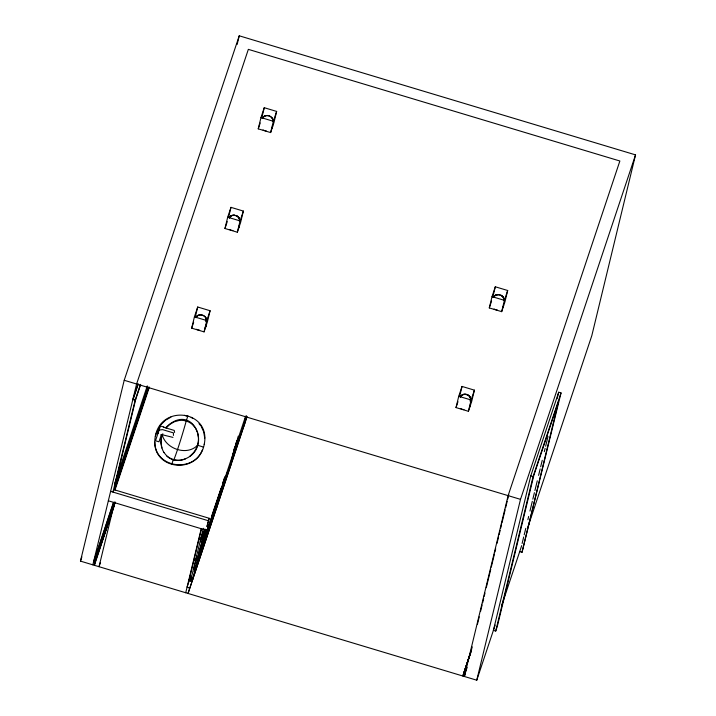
<?xml version="1.0" encoding="UTF-8"?>
<svg xmlns="http://www.w3.org/2000/svg" width="716" height="716" viewBox="0 0 716 716"><rect width="100%" height="100%" fill="white"/><g stroke="black" fill="none" stroke-linecap="round" stroke-linejoin="round"><path stroke-width="1.07" d="M114.184 506.033L94.396 565.309L95.076 562.534L93.528 562.015L113.334 502.713M204.203 444.457C211.283 410.796 161.682 403.681 155.408 435.91C148.337 469.911 198.493 476.596 204.32 443.992M495.159 625.086L476.758 680.2L80.461 561.12L124.208 380.277L239.242 35.8L635.54 154.88L591.792 335.723L528.077 526.511M92.847 564.843L136.595 384L248.345 49.359L619.868 161.002L508.118 495.633L464.371 676.477L465.078 674.356M140.452 384.376L135.154 400.235L112.94 492.071L147.908 387.365M140.649 384.564L135.709 399.367L114.855 485.555L147.702 387.186M114.533 502.65L99.032 566.705L100.455 562.463M237.148 44.464L239.242 35.8M157.968 433.368L158.54 430.978L159.65 429.976L162.604 429.636L173.442 432.885L173.424 435.444M161.136 435.167L161.261 434.639M191.682 328.152L194.421 316.848L197.706 307.012L210.092 310.726L207.354 322.03L204.069 331.875L191.682 328.152L193.66 322.245M195.217 317.286L197.706 307.012M224.958 228.502L227.697 217.199L230.982 207.354L243.368 211.077L240.63 222.381L237.345 232.226L224.958 228.502L227.258 221.611M228.494 217.628L230.982 207.354M171.706 464.523L173.344 459.466A26.125 1.065 -73.3 0 0 173.326 460.298M204.069 331.875L206.799 320.571L210.092 310.726M258.243 128.853L260.973 117.549L264.258 107.704L276.645 111.428L273.915 122.731L270.621 132.567L258.243 128.853L260.212 122.946M261.779 117.979L264.258 107.704M237.345 232.226L240.084 220.922L243.368 211.077M270.621 132.567L273.36 121.273L276.645 111.428M203.201 447.464L203.317 446.999L197.544 445.262C187.001 456.235 165.638 448.941 162.183 434.639C159.928 440.474 160.814 447.205 163.946 452.557M185.721 592.75L201.223 528.703M201.518 528.864L189.006 580.587L190.554 581.052L191.969 576.827M190.554 581.052L203.317 528.301M193.776 569.148L196.211 559.321M200.355 541.967L201.223 538.593M246.125 418.162L188.048 593.448L247.056 416.757M216.572 507.984L221.128 489.144L197.303 560.503L192.747 579.342L191.199 578.877M196.211 558.158L197.759 558.623L202.315 539.783L205.814 529.285M201.223 537.43L202.771 537.895L204.794 529.527M218.443 495.427L219.212 495.66L197.849 559.635L194.018 574.993L216.205 508.566L219.848 493.494M206.011 529.473L202.861 538.915L199.03 554.274L208.893 524.747M205.143 529.5L204.051 533.554L205.456 529.339L204.686 531.379M108.34 500.788L207.416 530.565L208.132 527.594L207.005 526.403L209.197 518.286L114.533 489.842L148.901 386.944M209.197 518.286L207.005 526.403M219.212 495.66L216.026 508.852L215.248 508.62M217.395 505.523L222.175 485.743M222.434 484.705L223.186 481.582M224.019 479.076L218.675 501.182L229.764 467.96L234.75 447.357M224.69 476.758L219.311 499.007L218.532 498.775M234.705 447.061L229.576 468.255L228.807 468.022M230.131 467.387L236.083 442.792M230.955 464.926L236.898 440.331M236.951 441.056L232.226 460.585L243.324 427.363M238.249 436.16L232.87 458.41L232.091 458.177M243.136 427.649L245.955 415.996M243.691 426.79L246.206 416.381M244.505 424.328L246.537 415.951M246.564 416.757L245.785 419.979L246.841 416.819M456.011 407.583L458.741 396.279L462.035 386.434L474.413 390.157L471.683 401.461L468.398 411.297L456.011 407.583L457.98 401.676M459.547 396.709L462.035 386.434M489.288 307.925L492.026 296.621L495.311 286.785L507.689 290.499L504.959 301.803L501.674 311.648L489.288 307.925L491.588 301.033M492.823 297.059L495.311 286.785M468.398 411.297L471.128 399.993L474.413 390.157M501.674 311.648L504.404 300.344L507.689 290.499M472.3 646.915L462.822 676.011L471.602 649.645L463.664 673.658L465.051 673.649L467.181 667.294M477.411 624.388L479.237 616.834M480.543 611.428L482.11 604.948M482.638 602.791L483.676 598.469M484.204 596.303L484.983 593.063M486.289 587.666L490.737 569.301M491.257 567.144L494.389 554.175M494.917 552.018L495.696 548.778M497.002 543.372L498.578 536.893M499.097 534.736L500.144 530.413M500.663 528.256L501.451 525.007M501.97 522.85L505.111 509.89M505.63 507.725L507.197 501.245M507.725 499.088L508.763 494.765M476.758 680.2L520.505 499.356L635.54 154.88M522.018 552.313L561.031 392.923L558.704 392.225L530.771 475.88L493.396 630.357L495.723 631.056L497.369 626.133L533.823 475.433L558.471 401.613L522.018 552.313L519.691 551.615M495.723 631.056L533.089 476.579L561.031 392.923M522.125 543.453L523.691 536.973M524.21 534.816L525.777 528.336M527.871 519.691L528.659 516.451M529.965 511.054L532.31 501.325M532.838 499.168L534.404 492.689M534.924 490.523L537.277 480.803M538.584 475.406L540.15 468.917M540.678 466.76L542.245 460.281M544.33 451.635L545.118 448.395M545.637 446.238L547.991 436.518M557.138 398.705L558.704 392.225M138.134 383.678L132.836 399.537L135.154 400.235M133.74 397.613L137.973 384.922M80.461 561.12L81.875 556.878M114.784 483.21L147.281 385.897M114.936 490.192L149.304 387.293M93.554 562.722L113.71 502.363M114.855 501.979L94.727 562.454L114.963 502.999M115.034 502.14L94.691 562.418M94.995 562.454L114.784 503.205M155.3 436.384L156.419 432.903L158.334 433.484M156.634 432.375L160.679 424.946L165.289 420.417M161.449 434.415L158.979 441.799L155.497 440.752L160.429 425.993L163.91 427.031M162.827 433.762L161.512 437.7L161.073 442.935L161.897 448.01M201.572 536.382L202.977 532.185M202.87 533.017L200.578 539.604L199.039 539.139M202.189 535.577L201.133 538.736L202.682 539.202L205.85 529.715M203.595 532.239L204.642 529.079M202.771 537.895L205.573 529.5M197.151 555.84L195.566 560.324L194.018 559.858M189.364 579.53L190.769 575.306M197.177 556.296L196.121 559.465L197.67 559.93L245.552 416.345M189.919 578.626L187.091 587.102L188.738 587.612L189.248 588.507M198.583 552.958L201.742 543.489M211.578 516.442L221.217 487.838M197.759 558.623L221.235 488.312M195.289 568.397L194.233 571.547L196.73 564.217M209.296 526.448L211.05 521.203M210.773 522.143L215.337 508.476M225.11 479.228L227.518 472.005M236.602 444.815L239.699 435.534M463.726 673.675L470.77 652.715M501.531 606.005L521.704 545.592M202.306 450.006C193.392 473.213 154.772 467.906 154.88 442.193M165.906 427.47C194.179 399.421 215.185 452.727 180.495 460.307A13.711 10.982 13.6 0 1 167.07 456.271L163.794 452.306M166.023 428.114L169.773 424.427L174.203 421.822L179.018 420.489A13.711 10.982 13.6 0 1 192.443 424.525L195.566 428.24L197.616 432.795L198.439 437.861A34.654 27.745 13.6 0 1 193.49 452.682L189.74 456.369M166.228 419.862L170.954 417.088M185.507 458.831C179.367 461.373 172.037 460.495 166.971 456.083M234.347 215.149L231.707 215.498A5.263 4.207 13.6 0 0 229.263 217.888A5.334 4.269 13.6 0 1 234.347 215.149L236.987 215.937L238.92 217.664A5.263 4.207 13.6 0 1 239.466 220.958M498.667 294.571L496.036 294.92A5.263 4.207 13.6 0 0 493.593 297.319A5.334 4.269 13.6 0 1 498.667 294.571L501.307 295.368L503.25 297.095A5.263 4.207 13.6 0 1 503.796 300.38A5.334 4.269 13.6 0 0 501.307 295.368M161.207 434.487L172.959 437.378M260.973 117.549L273.36 121.273M227.697 217.199L240.084 220.922M492.026 296.621L504.404 300.344M194.421 316.848L206.799 320.571M458.741 396.279L471.128 399.993M530.771 475.88L533.089 476.579M124.208 380.277L520.505 499.356M134.93 399.134L135.709 399.367M184.433 415.307L187.798 416.318L187.914 415.853L186.384 420.435A26.125 1.065 -73.3 0 1 177.586 449.371A26.125 1.065 -73.3 0 1 173.621 460.066M163.427 427.175L174.265 430.432L174.606 432.455M110.613 491.373L208.374 520.747M202.091 538.683L202.861 538.915M200.766 539.318L202.315 539.783M197.079 559.402L197.849 559.635M195.754 560.037L197.303 560.503M191.163 417.33L192.801 418.413M198.994 423.63L200.399 425.313M201.106 426.154L203.29 430.996M203.72 431.963L204.74 438.183M503.554 305.329A6.372 5.102 13.6 0 1 502.713 307.844M497.262 309.974A6.372 5.102 13.6 0 1 494.103 309.026M503.518 305.911A6.372 5.102 13.6 0 1 502.892 307.101M493.816 297.426A5.084 4.072 13.6 0 1 499.974 295.019A5.084 4.072 13.6 0 1 503.545 300.344M470.278 404.988A6.372 5.102 13.6 0 1 469.436 407.494M463.986 409.624A6.372 5.102 13.6 0 1 460.827 408.675M470.457 404.245A6.372 5.102 13.6 0 1 469.615 406.751M460.307 397.004A5.334 4.269 13.6 0 1 466.76 394.48A5.334 4.269 13.6 0 1 470.502 400.074M470 401.023A5.263 4.207 13.6 0 0 469.973 396.745A5.352 4.287 13.6 0 0 462.76 394.579M460.451 397.013A5.263 4.207 13.6 0 1 462.894 394.614M460.54 397.076A5.084 4.072 13.6 0 1 466.698 394.668A5.084 4.072 13.6 0 1 470.269 400.002M272.501 126.258A6.372 5.102 13.6 0 1 271.668 128.764M266.218 130.894A6.372 5.102 13.6 0 1 263.058 129.945M272.68 125.515A6.372 5.102 13.6 0 1 271.847 128.021M272.733 121.344A5.334 4.269 13.6 0 0 268.992 115.75A5.334 4.269 13.6 0 0 262.53 118.274A5.263 4.207 13.6 0 1 264.983 115.849M272.205 118.015A5.263 4.207 13.6 0 1 272.751 121.308M262.772 118.346A5.084 4.072 13.6 0 1 268.93 115.938A5.084 4.072 13.6 0 1 272.501 121.273M239.225 225.907A6.372 5.102 13.6 0 1 238.392 228.413M232.933 230.543A6.372 5.102 13.6 0 1 229.782 229.594M239.404 225.164A6.372 5.102 13.6 0 1 238.571 227.67M236.987 215.937A5.334 4.269 13.6 0 1 239.457 220.993M229.487 217.995A5.084 4.072 13.6 0 1 235.645 215.597A5.084 4.072 13.6 0 1 239.225 220.922M205.948 325.556A6.372 5.102 13.6 0 1 205.107 328.071M199.657 330.201A6.372 5.102 13.6 0 1 196.506 329.253M206.127 324.822A6.372 5.102 13.6 0 1 205.286 327.328M195.978 317.582A5.334 4.269 13.6 0 1 202.431 315.058A5.334 4.269 13.6 0 1 206.181 320.643M195.987 317.546A5.263 4.207 13.6 0 1 198.43 315.147M205.644 317.322A5.263 4.207 13.6 0 1 205.671 321.6M196.211 317.653A5.084 4.072 13.6 0 1 202.368 315.246A5.084 4.072 13.6 0 1 205.94 320.571"/></g></svg>
